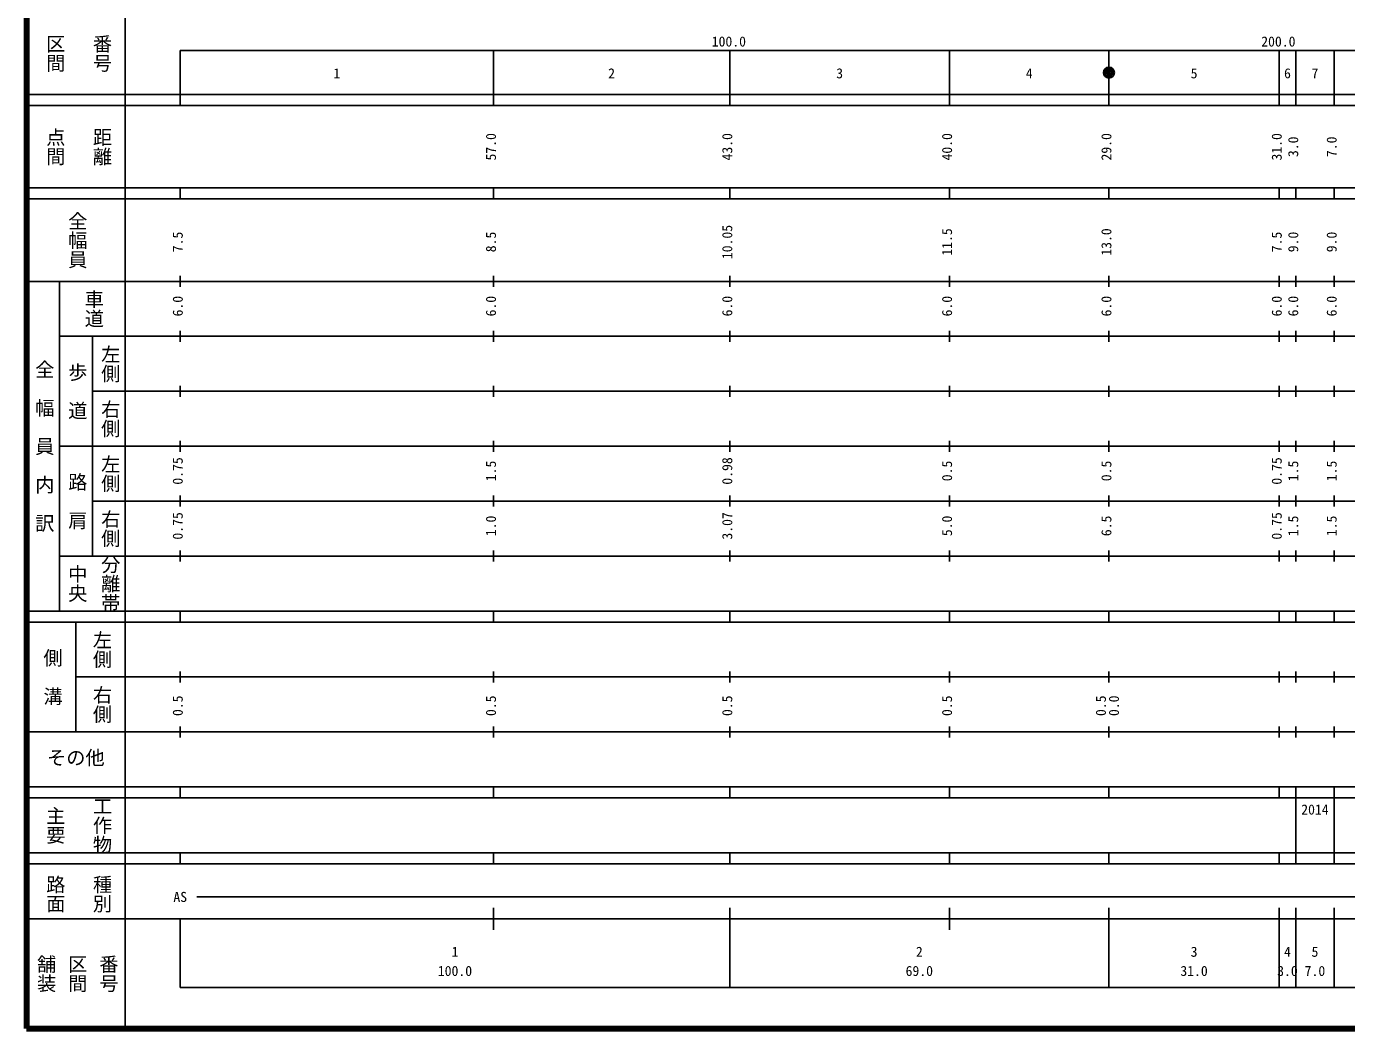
# Model space of a CAD drawing. Units: millimetres on the paper, enlarged 1000 times. Extents: x 40000 to 680000, y 20000 to 380000.
# Drawn here: x 40000 to 280256, y 20000 to 202409 of the extents above; entities that cross this region are included whole.
import ezdxf
from ezdxf.enums import TextEntityAlignment as Align

# ---------------------------------------------------------------- set-up
doc = ezdxf.new("R2010")
doc.units = ezdxf.units.MM
doc.header["$LTSCALE"] = 1000
doc.layers.add('M-TTL', color=2, linetype='Continuous', lineweight=140)
doc.layers.add('M-TTL-BAND', color=7, linetype='Continuous', lineweight=25)
doc.styles.add('@ＭＳ ゴシック', font='')
doc.styles.add('ＭＳ ゴシック', font='')
doc.styles.get('@ＭＳ ゴシック').set_extended_font_data('@MS Gothic')
doc.styles.get('ＭＳ ゴシック').set_extended_font_data('MS Gothic')

msp = doc.modelspace()

# ---------------------------------------------------------------- linework, layer by layer
at = {"layer": 'M-TTL'}
for p, q in [((40000, 380000), (40000, 20000)), ((40000, 20000), (680000, 20000))]:
    msp.add_line(p, q, dxfattribs=at)
at = {"layer": 'M-TTL-BAND'}
for p, q in [((58000, 370000), (58000, 20000)), ((68000, 198000), (579000, 198000)), ((68000, 198000), (68000, 188000)), ((125000, 188000), (125000, 198000)), ((168000, 188000), (168000, 198000)), ((208000, 188000), (208000, 198000)), ((237000, 188000), (237000, 198000)), ((268000, 188000), (268000, 198000)), ((271000, 188000), (271000, 198000)), ((278000, 188000), (278000, 198000)), ((40000, 190000), (579000, 190000)), ((40000, 188000), (579000, 188000)), ((40000, 173000), (579000, 173000)), ((68000, 171000), (68000, 173000)), ((125000, 171000), (125000, 173000)), ((168000, 171000), (168000, 173000)), ((208000, 171000), (208000, 173000)), ((237000, 171000), (237000, 173000)), ((268000, 171000), (268000, 173000)), ((271000, 171000), (271000, 173000)), ((278000, 171000), (278000, 173000)), ((40000, 171000), (579000, 171000)), ((68000, 155000), (68000, 157000)), ((125000, 155000), (125000, 157000)), ((168000, 155000), (168000, 157000)), ((208000, 155000), (208000, 157000)), ((237000, 155000), (237000, 157000)), ((268000, 155000), (268000, 157000)), ((271000, 155000), (271000, 157000)), ((278000, 155000), (278000, 157000)), ((40000, 156000), (579000, 156000)), ((46000, 96000), (46000, 156000)), ((68000, 145000), (68000, 147000)), ((125000, 145000), (125000, 147000)), ((168000, 145000), (168000, 147000)), ((208000, 145000), (208000, 147000)), ((237000, 145000), (237000, 147000)), ((268000, 145000), (268000, 147000)), ((271000, 145000), (271000, 147000)), ((278000, 145000), (278000, 147000)), ((46000, 146000), (579000, 146000)), ((52000, 146000), (52000, 106000)), ((68000, 135000), (68000, 137000)), ((125000, 135000), (125000, 137000)), ((168000, 135000), (168000, 137000)), ((208000, 135000), (208000, 137000)), ((237000, 135000), (237000, 137000)), ((268000, 135000), (268000, 137000)), ((271000, 135000), (271000, 137000)), ((278000, 135000), (278000, 137000)), ((52000, 136000), (579000, 136000)), ((46000, 126000), (579000, 126000)), ((68000, 125000), (68000, 127000)), ((125000, 125000), (125000, 127000)), ((168000, 125000), (168000, 127000)), ((208000, 125000), (208000, 127000)), ((237000, 125000), (237000, 127000)), ((268000, 125000), (268000, 127000)), ((271000, 125000), (271000, 127000)), ((278000, 125000), (278000, 127000)), ((52000, 116000), (579000, 116000)), ((68000, 115000), (68000, 117000)), ((125000, 115000), (125000, 117000)), ((168000, 115000), (168000, 117000)), ((208000, 115000), (208000, 117000)), ((237000, 115000), (237000, 117000)), ((268000, 115000), (268000, 117000)), ((271000, 115000), (271000, 117000)), ((278000, 115000), (278000, 117000)), ((46000, 106000), (579000, 106000)), ((68000, 105000), (68000, 107000)), ((125000, 105000), (125000, 107000)), ((168000, 105000), (168000, 107000)), ((208000, 105000), (208000, 107000)), ((237000, 105000), (237000, 107000)), ((268000, 105000), (268000, 107000)), ((271000, 105000), (271000, 107000)), ((278000, 105000), (278000, 107000)), ((40000, 96000), (579000, 96000)), ((40000, 94000), (579000, 94000)), ((49000, 94000), (49000, 74000)), ((68000, 94000), (68000, 96000)), ((125000, 94000), (125000, 96000)), ((168000, 94000), (168000, 96000)), ((208000, 94000), (208000, 96000)), ((237000, 94000), (237000, 96000)), ((268000, 94000), (268000, 96000)), ((271000, 94000), (271000, 96000)), ((278000, 94000), (278000, 96000)), ((68000, 83000), (68000, 85000)), ((125000, 83000), (125000, 85000)), ((168000, 83000), (168000, 85000)), ((208000, 83000), (208000, 85000)), ((237000, 83000), (237000, 85000)), ((268000, 83000), (268000, 85000)), ((271000, 83000), (271000, 85000)), ((278000, 83000), (278000, 85000)), ((49000, 84000), (579000, 84000)), ((68000, 73000), (68000, 75000)), ((125000, 73000), (125000, 75000)), ((168000, 73000), (168000, 75000)), ((208000, 73000), (208000, 75000)), ((237000, 73000), (237000, 75000)), ((268000, 73000), (268000, 75000)), ((271000, 73000), (271000, 75000)), ((278000, 73000), (278000, 75000)), ((40000, 74000), (579000, 74000)), ((40000, 64000), (579000, 64000)), ((68000, 62000), (68000, 64000)), ((125000, 62000), (125000, 64000)), ((168000, 62000), (168000, 64000)), ((208000, 62000), (208000, 64000)), ((237000, 62000), (237000, 64000)), ((268000, 62000), (268000, 64000)), ((271000, 62000), (271000, 64000)), ((278000, 62000), (278000, 64000)), ((40000, 62000), (579000, 62000)), ((271000, 52000), (271000, 62000)), ((278000, 52000), (278000, 62000)), ((278000, 52000), (278000, 62000)), ((40000, 52000), (579000, 52000)), ((68000, 50000), (68000, 52000)), ((125000, 50000), (125000, 52000)), ((168000, 50000), (168000, 52000)), ((208000, 50000), (208000, 52000)), ((237000, 50000), (237000, 52000)), ((268000, 50000), (268000, 52000)), ((271000, 50000), (271000, 52000)), ((278000, 50000), (278000, 52000)), ((40000, 50000), (579000, 50000)), ((71000, 44000), (535000, 44000)), ((125000, 38000), (125000, 42000)), ((168000, 27500), (168000, 42000)), ((208000, 38000), (208000, 42000)), ((237000, 27500), (237000, 42000)), ((268000, 27500), (268000, 42000)), ((271000, 27500), (271000, 42000)), ((278000, 27500), (278000, 42000)), ((40000, 40000), (579000, 40000)), ((68000, 40000), (68000, 27500)), ((68000, 27500), (579000, 27500))]:
    msp.add_line(p, q, dxfattribs=at)
for radius in [1000, 750, 500, 250]:
    msp.add_circle((237000, 194000), radius, dxfattribs=at)

# ---------------------------------------------------------------- texts
for s, height, rotation, style, p in [('区間', 2566, 270, '@ＭＳ ゴシック', (43250, 201000)), ('番号', 2566, 270, '@ＭＳ ゴシック', (51750, 201000)), ('点間', 2566, 270, '@ＭＳ ゴシック', (43250, 184000)), ('距離', 2566, 270, '@ＭＳ ゴシック', (51750, 184000)), ('57.0', 1833, 90, 'ＭＳ ゴシック', (126000, 178000)), ('43.0', 1833, 90, 'ＭＳ ゴシック', (169000, 178000)), ('40.0', 1833, 90, 'ＭＳ ゴシック', (209000, 178000)), ('29.0', 1833, 90, 'ＭＳ ゴシック', (238000, 178000)), ('31.0', 1833, 90, 'ＭＳ ゴシック', (269000, 178000)), ('3.0', 1833, 90, 'ＭＳ ゴシック', (272000, 178625)), ('7.0', 1833, 90, 'ＭＳ ゴシック', (279000, 178625)), ('全幅員', 2566, 270, '@ＭＳ ゴシック', (47250, 168750)), ('10.05', 1833, 90, 'ＭＳ ゴシック', (169000, 160049)), ('7.5', 1833, 90, 'ＭＳ ゴシック', (69000, 161299)), ('8.5', 1833, 90, 'ＭＳ ゴシック', (126000, 161299)), ('11.5', 1833, 90, 'ＭＳ ゴシック', (209000, 160674)), ('13.0', 1833, 90, 'ＭＳ ゴシック', (238000, 160674)), ('7.5', 1833, 90, 'ＭＳ ゴシック', (269000, 161299)), ('9.0', 1833, 90, 'ＭＳ ゴシック', (272000, 161299)), ('9.0', 1833, 90, 'ＭＳ ゴシック', (279000, 161299)), ('車道', 2566, 270, '@ＭＳ ゴシック', (50250, 154500)), ('6.0', 1833, 90, 'ＭＳ ゴシック', (69000, 149625)), ('6.0', 1833, 90, 'ＭＳ ゴシック', (126000, 149625)), ('6.0', 1833, 90, 'ＭＳ ゴシック', (169000, 149625)), ('6.0', 1833, 90, 'ＭＳ ゴシック', (209000, 149625)), ('6.0', 1833, 90, 'ＭＳ ゴシック', (238000, 149625)), ('6.0', 1833, 90, 'ＭＳ ゴシック', (269000, 149625)), ('6.0', 1833, 90, 'ＭＳ ゴシック', (272000, 149625)), ('6.0', 1833, 90, 'ＭＳ ゴシック', (279000, 149625)), ('左側', 2566, 270, '@ＭＳ ゴシック', (53250, 144500)), ('全\u3000幅\u3000員\u3000内\u3000訳', 2566, 270, '@ＭＳ ゴシック', (41250, 141750)), ('歩\u3000道', 2566, 270, '@ＭＳ ゴシック', (47250, 141250)), ('右側', 2566, 270, '@ＭＳ ゴシック', (53250, 134500)), ('左側', 2566, 270, '@ＭＳ ゴシック', (53250, 124500)), ('0.75', 1833, 90, 'ＭＳ ゴシック', (69000, 119000)), ('1.5', 1833, 90, 'ＭＳ ゴシック', (126000, 119625)), ('0.98', 1833, 90, 'ＭＳ ゴシック', (169000, 119000)), ('0.5', 1833, 90, 'ＭＳ ゴシック', (209000, 119625)), ('0.5', 1833, 90, 'ＭＳ ゴシック', (238000, 119625)), ('0.75', 1833, 90, 'ＭＳ ゴシック', (269000, 119000)), ('1.5', 1833, 90, 'ＭＳ ゴシック', (272000, 119625)), ('1.5', 1833, 90, 'ＭＳ ゴシック', (279000, 119625)), ('路\u3000肩', 2566, 270, '@ＭＳ ゴシック', (47250, 121250)), ('右側', 2566, 270, '@ＭＳ ゴシック', (53250, 114500)), ('0.75', 1833, 90, 'ＭＳ ゴシック', (69000, 109000)), ('1.0', 1833, 90, 'ＭＳ ゴシック', (126000, 109625)), ('3.07', 1833, 90, 'ＭＳ ゴシック', (169000, 109000)), ('5.0', 1833, 90, 'ＭＳ ゴシック', (209000, 109625)), ('6.5', 1833, 90, 'ＭＳ ゴシック', (238000, 109625)), ('0.75', 1833, 90, 'ＭＳ ゴシック', (269000, 109000)), ('1.5', 1833, 90, 'ＭＳ ゴシック', (272000, 109625)), ('1.5', 1833, 90, 'ＭＳ ゴシック', (279000, 109625)), ('分離帯', 2566, 270, '@ＭＳ ゴシック', (53250, 106250)), ('中央', 2566, 270, '@ＭＳ ゴシック', (47250, 104500)), ('左側', 2566, 270, '@ＭＳ ゴシック', (51750, 92500)), ('側\u3000溝', 2566, 270, '@ＭＳ ゴシック', (42750, 89250)), ('右側', 2566, 270, '@ＭＳ ゴシック', (51750, 82500)), ('0.5', 1833, 90, 'ＭＳ ゴシック', (69000, 76889)), ('0.5', 1833, 90, 'ＭＳ ゴシック', (126000, 76889)), ('0.5', 1833, 90, 'ＭＳ ゴシック', (169000, 76889)), ('0.5', 1833, 90, 'ＭＳ ゴシック', (209000, 76889)), ('0.5', 1833, 90, 'ＭＳ ゴシック', (237000, 76889)), ('0.0', 1833, 90, 'ＭＳ ゴシック', (239370, 76889)), ('主要', 2566, 270, '@ＭＳ ゴシック', (43250, 60500)), ('工作物', 2566, 270, '@ＭＳ ゴシック', (51750, 62250)), ('路面', 2566, 270, '@ＭＳ ゴシック', (43250, 48000)), ('種別', 2566, 270, '@ＭＳ ゴシック', (51750, 48000)), ('舗装', 2566, 270, '@ＭＳ ゴシック', (41583, 33500)), ('区間', 2566, 270, '@ＭＳ ゴシック', (47250, 33500)), ('番号', 2566, 270, '@ＭＳ ゴシック', (52917, 33500))]:
    msp.add_text(s, height=height, rotation=rotation, dxfattribs=dict(at, style=style)).set_placement(p, align=Align.BOTTOM_LEFT)
at = {"layer": 'M-TTL-BAND', "style": 'ＭＳ ゴシック'}
for s, height, p in [('100.0', 1833, (164719, 198195)), ('200.0', 1833, (264719, 198195)), ('1', 1833, (95875, 192405)), ('2', 1833, (145875, 192405)), ('3', 1833, (187375, 192405)), ('4', 1833, (221875, 192405)), ('5', 1833, (251875, 192405)), ('6', 1833, (268875, 192405)), ('7', 1833, (273875, 192405)), ('その他', 2566, (43750, 67250)), ('2014', 1833, (272000, 58405)), ('AS', 1833, (66750, 42500)), ('1', 1833, (117375, 32523)), ('2', 1833, (201875, 32523)), ('3', 1833, (251875, 32523)), ('4', 1833, (268875, 32523)), ('5', 1833, (273875, 32523)), ('100.0', 1833, (114875, 29033)), ('69.0', 1833, (200000, 29033)), ('31.0', 1833, (250000, 29033)), ('3.0', 1833, (267625, 29033)), ('7.0', 1833, (272625, 29033))]:
    msp.add_text(s, height=height, dxfattribs=at).set_placement(p, align=Align.BOTTOM_LEFT)

doc.saveas('drawing.dxf')
